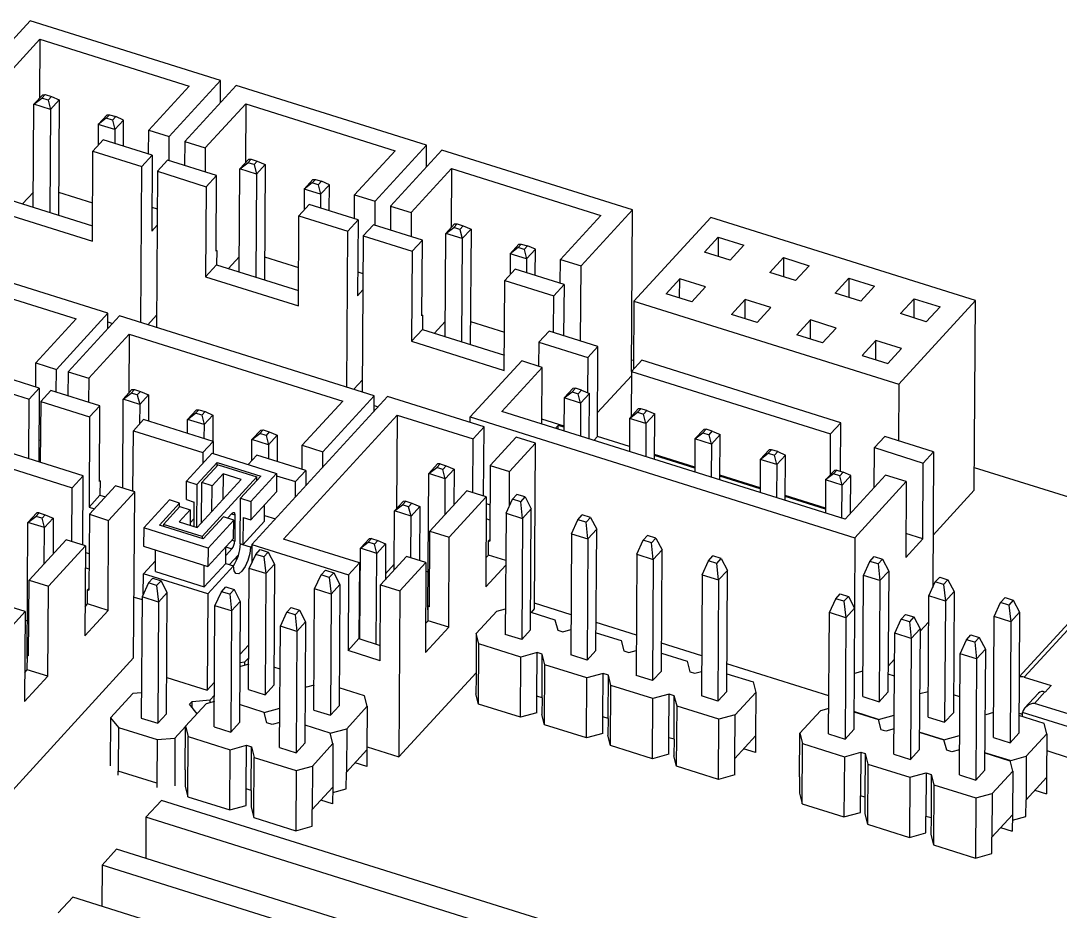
# Model space of a CAD drawing. Header units: millimetres. Extents: x -11 to 294, y 0 to 216.
# Drawn here: x 124.22 to 136.11, y 164.53 to 174.71 of the extents above; entities that cross this region are included whole.
import ezdxf

# ---------------------------------------------------------------- set-up
doc = ezdxf.new("R2010")
doc.units = ezdxf.units.MM

msp = doc.modelspace()

# ---------------------------------------------------------------- linework, layer by layer
at = {"color": 7, "linetype": 'Continuous', "lineweight": 25}
for p, q in [((124.331, 174.707), (123.744, 174.067)), ((126.508, 174.023), (124.331, 174.707)), ((123.979, 173.993), (124.441, 174.497)), ((124.441, 174.497), (124.437, 173.821)), ((124.441, 174.497), (126.148, 173.961)), ((125.921, 173.383), (126.508, 174.023)), ((126.507, 173.774), (126.508, 174.023)), ((124.374, 173.753), (124.475, 173.862)), ((124.465, 173.823), (124.502, 173.864)), ((124.475, 173.862), (124.502, 173.864)), ((124.502, 173.864), (124.573, 173.842)), ((126.148, 173.961), (125.686, 173.457)), ((126.685, 173.968), (126.098, 173.328)), ((128.862, 173.284), (126.685, 173.968)), ((124.367, 172.575), (124.374, 173.753)), ((124.374, 173.753), (124.465, 173.823)), ((124.563, 173.694), (124.374, 173.753)), ((124.535, 173.801), (124.465, 173.823)), ((124.573, 173.842), (124.535, 173.801)), ((124.535, 173.801), (124.563, 173.694)), ((124.663, 173.803), (124.563, 173.694)), ((124.573, 173.842), (124.663, 173.803)), ((124.663, 173.803), (124.655, 172.485)), ((126.333, 173.254), (126.795, 173.757)), ((126.795, 173.757), (126.791, 173.082)), ((126.795, 173.757), (128.502, 173.221)), ((124.563, 173.694), (124.555, 172.516)), ((125.11, 173.522), (125.21, 173.631)), ((125.2, 173.592), (125.238, 173.633)), ((125.21, 173.631), (125.238, 173.633)), ((125.238, 173.633), (125.309, 173.611)), ((125.11, 173.522), (125.109, 173.282)), ((125.2, 173.592), (125.11, 173.522)), ((125.298, 173.463), (125.11, 173.522)), ((125.271, 173.57), (125.2, 173.592)), ((125.309, 173.611), (125.271, 173.57)), ((125.271, 173.57), (125.298, 173.463)), ((125.399, 173.572), (125.298, 173.463)), ((125.399, 173.572), (125.309, 173.611)), ((125.397, 173.273), (125.399, 173.572)), ((125.298, 173.463), (125.297, 173.304)), ((125.684, 173.182), (125.686, 173.457)), ((125.686, 173.457), (125.921, 173.383)), ((125.919, 173.109), (125.921, 173.383)), ((125.166, 173.345), (125.049, 173.217)), ((125.725, 173.169), (125.166, 173.345)), ((126.098, 173.328), (126.096, 173.053)), ((126.098, 173.328), (126.333, 173.254)), ((128.275, 172.644), (128.862, 173.284)), ((128.861, 173.034), (128.862, 173.284)), ((125.043, 172.187), (125.049, 173.217)), ((125.049, 173.217), (125.608, 173.041)), ((125.608, 173.041), (125.725, 173.169)), ((125.725, 173.169), (125.72, 172.302)), ((126.333, 173.254), (126.331, 172.979)), ((128.502, 173.221), (128.04, 172.718)), ((129.039, 173.229), (128.452, 172.588)), ((131.216, 172.545), (129.039, 173.229)), ((125.597, 171.257), (125.608, 173.041)), ((125.902, 173.114), (125.785, 172.986)), ((126.461, 172.938), (125.902, 173.114)), ((126.728, 173.014), (126.829, 173.123)), ((126.728, 173.014), (126.819, 173.084)), ((126.819, 173.084), (126.857, 173.125)), ((126.89, 173.062), (126.819, 173.084)), ((126.829, 173.123), (126.857, 173.125)), ((126.857, 173.125), (126.927, 173.103)), ((126.927, 173.103), (126.89, 173.062)), ((126.89, 173.062), (126.917, 172.955)), ((127.017, 173.064), (126.917, 172.955)), ((126.927, 173.103), (127.017, 173.064)), ((127.017, 173.064), (127.009, 171.746)), ((125.785, 172.986), (125.774, 171.202)), ((125.785, 172.986), (126.344, 172.81)), ((126.344, 172.81), (126.461, 172.938)), ((126.456, 172.071), (126.461, 172.938)), ((126.721, 171.836), (126.728, 173.014)), ((126.917, 172.955), (126.728, 173.014)), ((126.917, 172.955), (126.91, 171.777)), ((128.687, 172.514), (129.149, 173.018)), ((129.149, 173.018), (129.145, 172.343)), ((129.149, 173.018), (130.856, 172.482)), ((126.344, 172.81), (126.337, 171.781)), ((127.464, 172.783), (127.463, 172.543)), ((127.464, 172.783), (127.564, 172.892)), ((127.555, 172.853), (127.464, 172.783)), ((127.652, 172.724), (127.464, 172.783)), ((127.555, 172.853), (127.592, 172.894)), ((127.625, 172.831), (127.555, 172.853)), ((127.564, 172.892), (127.592, 172.894)), ((127.592, 172.894), (127.663, 172.872)), ((127.663, 172.872), (127.625, 172.831)), ((127.625, 172.831), (127.652, 172.724)), ((127.753, 172.833), (127.652, 172.724)), ((127.753, 172.833), (127.663, 172.872)), ((127.751, 172.533), (127.753, 172.833)), ((124.245, 172.614), (124.368, 172.749)), ((124.656, 172.746), (125.045, 172.624)), ((127.652, 172.724), (127.651, 172.565)), ((128.038, 172.443), (128.04, 172.718)), ((128.04, 172.718), (128.275, 172.644)), ((124.109, 172.657), (125.044, 172.363)), ((125.722, 172.577), (125.782, 172.558)), ((127.52, 172.606), (127.403, 172.478)), ((128.079, 172.43), (127.52, 172.606)), ((128.274, 172.369), (128.275, 172.644)), ((128.452, 172.588), (128.45, 172.314)), ((128.452, 172.588), (128.687, 172.514)), ((130.629, 171.904), (131.216, 172.545)), ((131.205, 170.698), (131.216, 172.545)), ((123.983, 172.52), (125.043, 172.187)), ((127.397, 171.448), (127.403, 172.478)), ((127.403, 172.478), (127.962, 172.302)), ((127.962, 172.302), (128.079, 172.43)), ((128.079, 172.43), (128.074, 171.563)), ((128.687, 172.514), (128.686, 172.24)), ((130.856, 172.482), (130.394, 171.978)), ((132.111, 172.458), (131.234, 171.502)), ((135.139, 171.508), (132.111, 172.458)), ((125.781, 172.369), (125.72, 172.302)), ((128.256, 172.375), (128.139, 172.247)), ((128.815, 172.199), (128.256, 172.375)), ((129.082, 172.275), (129.183, 172.384)), ((129.082, 172.275), (129.173, 172.345)), ((129.173, 172.345), (129.211, 172.386)), ((129.244, 172.322), (129.173, 172.345)), ((129.183, 172.384), (129.211, 172.386)), ((129.211, 172.386), (129.281, 172.363)), ((129.281, 172.363), (129.244, 172.322)), ((129.244, 172.322), (129.271, 172.216)), ((129.371, 172.325), (129.271, 172.216)), ((129.281, 172.363), (129.371, 172.325)), ((129.371, 172.325), (129.363, 171.007)), ((127.951, 170.518), (127.962, 172.302)), ((128.139, 172.247), (128.128, 170.462)), ((128.139, 172.247), (128.698, 172.071)), ((128.698, 172.071), (128.815, 172.199)), ((128.81, 171.332), (128.815, 172.199)), ((129.075, 171.097), (129.082, 172.275)), ((129.271, 172.216), (129.082, 172.275)), ((129.271, 172.216), (129.264, 171.038)), ((132.04, 172.063), (132.196, 172.234)), ((132.196, 172.234), (132.195, 172.014)), ((132.196, 172.234), (132.491, 172.141)), ((126.456, 172.082), (126.464, 172.08)), ((126.456, 172.071), (126.464, 172.08)), ((126.464, 172.08), (126.463, 171.917)), ((128.698, 172.071), (128.691, 171.042)), ((129.818, 172.044), (129.918, 172.153)), ((129.909, 172.114), (129.818, 172.044)), ((129.909, 172.114), (129.946, 172.154)), ((129.979, 172.091), (129.909, 172.114)), ((129.918, 172.153), (129.946, 172.154)), ((129.946, 172.154), (130.017, 172.132)), ((130.017, 172.132), (129.979, 172.091)), ((129.979, 172.091), (130.006, 171.985)), ((130.107, 172.094), (130.006, 171.985)), ((130.107, 172.094), (130.017, 172.132)), ((130.105, 171.794), (130.107, 172.094)), ((132.491, 172.141), (132.334, 171.97)), ((125.218, 171.362), (123.041, 172.046)), ((126.599, 171.875), (126.722, 172.009)), ((127.01, 172.007), (127.399, 171.885)), ((129.818, 172.044), (129.817, 171.804)), ((130.006, 171.985), (129.818, 172.044)), ((130.006, 171.985), (130.006, 171.825)), ((130.392, 171.704), (130.394, 171.978)), ((130.394, 171.978), (130.629, 171.904)), ((132.334, 171.97), (132.04, 172.063)), ((132.787, 171.828), (132.944, 171.999)), ((132.944, 171.999), (132.942, 171.779)), ((132.944, 171.999), (133.238, 171.906)), ((123.151, 171.835), (124.857, 171.299)), ((126.337, 171.781), (126.463, 171.917)), ((126.463, 171.917), (127.398, 171.624)), ((128.076, 171.838), (128.136, 171.819)), ((129.874, 171.867), (129.757, 171.739)), ((130.434, 171.691), (129.874, 171.867)), ((130.624, 171.045), (130.629, 171.904)), ((133.238, 171.906), (133.081, 171.736)), ((126.337, 171.781), (127.397, 171.448)), ((129.751, 170.709), (129.757, 171.739)), ((129.757, 171.739), (130.316, 171.563)), ((131.758, 171.755), (131.601, 171.585)), ((131.756, 171.536), (131.758, 171.755)), ((132.052, 171.663), (131.758, 171.755)), ((133.081, 171.736), (132.787, 171.828)), ((133.535, 171.593), (133.691, 171.764)), ((133.691, 171.764), (133.69, 171.545)), ((133.691, 171.764), (133.985, 171.672)), ((128.135, 171.629), (128.074, 171.563)), ((130.316, 171.563), (130.434, 171.691)), ((130.434, 171.691), (130.43, 171.106)), ((131.895, 171.492), (132.052, 171.663)), ((133.985, 171.672), (133.829, 171.501)), ((130.314, 171.143), (130.316, 171.563)), ((131.234, 171.502), (131.229, 170.724)), ((131.234, 171.502), (134.262, 170.551)), ((131.895, 171.492), (131.601, 171.585)), ((132.505, 171.521), (132.349, 171.35)), ((132.504, 171.301), (132.505, 171.521)), ((132.8, 171.428), (132.505, 171.521)), ((133.829, 171.501), (133.535, 171.593)), ((134.262, 170.551), (135.139, 171.508)), ((134.282, 171.359), (134.439, 171.529)), ((134.437, 171.31), (134.439, 171.529)), ((134.439, 171.529), (134.733, 171.437)), ((135.125, 169.34), (135.139, 171.508)), ((124.631, 170.721), (125.218, 171.362)), ((125.217, 171.187), (125.218, 171.362)), ((132.643, 171.258), (132.8, 171.428)), ((134.576, 171.266), (134.282, 171.359)), ((134.733, 171.437), (134.576, 171.266)), ((124.857, 171.299), (124.395, 170.795)), ((125.352, 171.334), (124.765, 170.694)), ((125.217, 171.264), (125.272, 171.247)), ((128.265, 170.419), (125.352, 171.334)), ((125.676, 171.232), (125.774, 171.339)), ((128.81, 171.343), (128.818, 171.341)), ((128.81, 171.332), (128.818, 171.341)), ((128.818, 171.341), (128.817, 171.178)), ((128.953, 171.135), (129.076, 171.27)), ((129.365, 171.267), (129.753, 171.145)), ((132.643, 171.258), (132.349, 171.35)), ((133.253, 171.286), (133.096, 171.115)), ((133.251, 171.066), (133.253, 171.286)), ((133.547, 171.194), (133.253, 171.286)), ((125, 170.62), (125.462, 171.124)), ((125.462, 171.124), (125.458, 170.448)), ((125.462, 171.124), (127.904, 170.357)), ((128.691, 171.042), (128.817, 171.178)), ((128.817, 171.178), (129.752, 170.885)), ((130.263, 171.159), (130.146, 171.031)), ((130.822, 170.983), (130.263, 171.159)), ((133.39, 171.023), (133.547, 171.194)), ((128.691, 171.042), (129.751, 170.709)), ((130.146, 171.031), (130.144, 170.756)), ((130.146, 171.031), (130.705, 170.855)), ((133.39, 171.023), (133.096, 171.115)), ((133.843, 170.881), (134, 171.051)), ((133.999, 170.832), (134, 171.051)), ((134.294, 170.959), (134, 171.051)), ((130.705, 170.855), (130.822, 170.983)), ((130.816, 169.954), (130.822, 170.983)), ((134.138, 170.788), (134.294, 170.959)), ((124.394, 170.521), (124.395, 170.795)), ((124.395, 170.795), (124.631, 170.721)), ((129.95, 170.817), (129.363, 170.177)), ((130.185, 170.743), (129.95, 170.817)), ((130.705, 170.855), (130.702, 170.455)), ((131.322, 170.826), (131.205, 170.698)), ((131.23, 170.821), (131.206, 170.828)), ((133.6, 170.111), (131.322, 170.826)), ((133.843, 170.881), (134.138, 170.788)), ((124.435, 170.508), (123.876, 170.684)), ((124.629, 170.461), (124.631, 170.721)), ((124.765, 170.694), (124.763, 170.419)), ((124.765, 170.694), (125, 170.62)), ((129.723, 170.24), (130.185, 170.743)), ((130.181, 170.096), (130.185, 170.743)), ((130.817, 170.226), (131.205, 170.648)), ((131.205, 170.698), (131.202, 170.181)), ((131.205, 170.698), (133.482, 169.983)), ((123.759, 170.555), (124.318, 170.38)), ((125, 170.62), (124.998, 170.345)), ((128.03, 170.493), (128.129, 170.6)), ((134.262, 170.551), (134.258, 169.904)), ((124.318, 170.38), (124.435, 170.508)), ((124.435, 170.508), (124.43, 169.663)), ((124.569, 170.48), (124.451, 170.352)), ((125.128, 170.305), (124.569, 170.48)), ((125.395, 170.38), (125.495, 170.489)), ((125.395, 170.38), (125.486, 170.45)), ((125.486, 170.45), (125.523, 170.491)), ((125.556, 170.428), (125.486, 170.45)), ((125.495, 170.489), (125.523, 170.491)), ((125.523, 170.491), (125.594, 170.469)), ((125.594, 170.469), (125.556, 170.428)), ((125.556, 170.428), (125.584, 170.321)), ((125.684, 170.43), (125.584, 170.321)), ((125.594, 170.469), (125.684, 170.43)), ((125.684, 170.43), (125.682, 170.131)), ((128.417, 170.409), (126.867, 168.719)), ((127.678, 169.779), (128.265, 170.419)), ((128.264, 170.242), (128.265, 170.419)), ((129.52, 170.063), (128.417, 170.409)), ((130.436, 170.395), (130.536, 170.504)), ((130.436, 170.395), (130.526, 170.465)), ((130.564, 170.506), (130.526, 170.465)), ((130.526, 170.465), (130.597, 170.443)), ((130.564, 170.506), (130.536, 170.504)), ((130.634, 170.484), (130.564, 170.506)), ((130.597, 170.443), (130.634, 170.484)), ((130.624, 170.336), (130.597, 170.443)), ((130.724, 170.445), (130.624, 170.336)), ((130.634, 170.484), (130.724, 170.445)), ((130.721, 169.926), (130.724, 170.445)), ((124.314, 169.699), (124.318, 170.38)), ((124.451, 170.352), (124.447, 169.657)), ((124.451, 170.352), (125.01, 170.177)), ((125.01, 170.177), (125.128, 170.305)), ((125.123, 169.438), (125.128, 170.305)), ((125.389, 169.362), (125.395, 170.38)), ((125.584, 170.321), (125.395, 170.38)), ((125.584, 170.321), (125.582, 170.098)), ((127.904, 170.357), (127.442, 169.853)), ((128.264, 170.307), (128.31, 170.293)), ((130.436, 170.395), (130.433, 170.017)), ((130.624, 170.336), (130.436, 170.395)), ((130.624, 170.336), (130.622, 169.957)), ((125.01, 170.177), (125.004, 169.147)), ((126.131, 170.149), (126.231, 170.258)), ((126.131, 170.149), (126.221, 170.219)), ((126.221, 170.219), (126.259, 170.26)), ((126.292, 170.197), (126.221, 170.219)), ((126.231, 170.258), (126.259, 170.26)), ((126.259, 170.26), (126.33, 170.238)), ((126.33, 170.238), (126.292, 170.197)), ((126.292, 170.197), (126.319, 170.09)), ((126.419, 170.199), (126.319, 170.09)), ((126.33, 170.238), (126.419, 170.199)), ((126.419, 170.199), (126.418, 169.9)), ((127.227, 168.781), (128.527, 170.199)), ((128.527, 170.199), (128.52, 169.128)), ((128.527, 170.199), (129.395, 169.926)), ((129.362, 170.112), (129.363, 170.177)), ((129.363, 170.177), (133.759, 168.796)), ((133.649, 169.007), (129.723, 170.24)), ((131.183, 170.16), (131.283, 170.27)), ((131.183, 170.16), (131.274, 170.23)), ((131.311, 170.271), (131.274, 170.23)), ((131.274, 170.23), (131.344, 170.208)), ((131.311, 170.271), (131.283, 170.27)), ((131.382, 170.249), (131.311, 170.271)), ((131.344, 170.208), (131.382, 170.249)), ((131.371, 170.101), (131.344, 170.208)), ((131.472, 170.211), (131.371, 170.101)), ((131.382, 170.249), (131.472, 170.211)), ((131.468, 169.692), (131.472, 170.211)), ((125.628, 170.148), (125.511, 170.019)), ((126.423, 169.898), (125.628, 170.148)), ((126.13, 169.99), (126.131, 170.149)), ((126.319, 170.09), (126.131, 170.149)), ((126.319, 170.09), (126.318, 169.931)), ((129.395, 169.926), (129.52, 170.063)), ((129.515, 169.272), (129.52, 170.063)), ((130.434, 170.072), (130.182, 170.151)), ((130.368, 170.081), (130.336, 170.047)), ((130.368, 170.037), (130.368, 170.081)), ((130.434, 170.061), (130.368, 170.081)), ((131.183, 170.16), (131.181, 169.782)), ((131.371, 170.101), (131.183, 170.16)), ((131.371, 170.101), (131.369, 169.723)), ((133.482, 169.983), (133.6, 170.111)), ((133.596, 169.554), (133.6, 170.111)), ((125.506, 169.325), (125.511, 170.019)), ((125.511, 170.019), (126.305, 169.77)), ((126.867, 169.918), (126.967, 170.027)), ((126.867, 169.918), (126.957, 169.988)), ((126.957, 169.988), (126.995, 170.029)), ((127.028, 169.966), (126.957, 169.988)), ((126.967, 170.027), (126.995, 170.029)), ((126.995, 170.029), (127.065, 170.007)), ((127.065, 170.007), (127.028, 169.966)), ((127.028, 169.966), (127.055, 169.859)), ((127.155, 169.968), (127.055, 169.859)), ((127.065, 170.007), (127.155, 169.968)), ((127.155, 169.968), (127.153, 169.669)), ((129.888, 169.947), (129.591, 169.623)), ((130.109, 169.878), (129.888, 169.947)), ((130.816, 169.954), (130.775, 169.909)), ((131.181, 169.839), (130.816, 169.954)), ((131.93, 169.926), (132.031, 170.035)), ((131.93, 169.926), (132.021, 169.996)), ((132.059, 170.037), (132.021, 169.996)), ((132.021, 169.996), (132.092, 169.973)), ((132.059, 170.037), (132.031, 170.035)), ((132.129, 170.014), (132.059, 170.037)), ((132.092, 169.973), (132.129, 170.014)), ((132.119, 169.867), (132.092, 169.973)), ((132.219, 169.976), (132.119, 169.867)), ((132.129, 170.014), (132.219, 169.976)), ((132.216, 169.457), (132.219, 169.976)), ((133.48, 169.516), (133.482, 169.983)), ((134.1, 169.954), (133.983, 169.826)), ((134.659, 169.778), (134.1, 169.954)), ((124.937, 169.504), (123.834, 169.85)), ((124.432, 169.915), (124.449, 169.91)), ((126.305, 169.77), (126.423, 169.898)), ((126.423, 169.898), (126.422, 169.759)), ((126.865, 169.678), (126.867, 169.918)), ((127.055, 169.859), (126.867, 169.918)), ((127.055, 169.859), (127.054, 169.7)), ((127.441, 169.578), (127.442, 169.853)), ((127.442, 169.853), (127.678, 169.779)), ((129.391, 169.311), (129.395, 169.926)), ((129.811, 169.553), (130.109, 169.878)), ((130.097, 167.981), (130.109, 169.878)), ((131.93, 169.926), (131.928, 169.547)), ((132.119, 169.867), (131.93, 169.926)), ((132.119, 169.867), (132.116, 169.488)), ((133.98, 169.368), (133.983, 169.826)), ((133.983, 169.826), (134.542, 169.65)), ((126.119, 169.442), (126.412, 169.762)), ((126.305, 169.77), (126.304, 169.645)), ((126.412, 169.762), (127.148, 169.531)), ((126.923, 169.741), (126.824, 169.633)), ((127.482, 169.565), (126.923, 169.741)), ((127.677, 169.602), (127.678, 169.779)), ((131.928, 169.602), (131.469, 169.747)), ((131.928, 169.591), (131.469, 169.736)), ((132.678, 169.691), (132.778, 169.8)), ((132.678, 169.691), (132.768, 169.761)), ((132.806, 169.802), (132.768, 169.761)), ((132.768, 169.761), (132.839, 169.739)), ((132.806, 169.802), (132.778, 169.8)), ((132.877, 169.78), (132.806, 169.802)), ((132.839, 169.739), (132.877, 169.78)), ((132.866, 169.632), (132.839, 169.739)), ((132.966, 169.741), (132.866, 169.632)), ((132.877, 169.78), (132.966, 169.741)), ((132.963, 169.222), (132.966, 169.741)), ((134.542, 169.65), (134.659, 169.778)), ((134.659, 169.778), (134.65, 168.227)), ((123.944, 169.639), (124.812, 169.367)), ((124.447, 169.66), (124.445, 169.658)), ((126.236, 169.405), (126.467, 169.657)), ((126.481, 169.631), (126.293, 169.426)), ((126.467, 169.615), (126.467, 169.657)), ((126.467, 169.657), (126.967, 169.5)), ((126.481, 169.631), (126.922, 169.492)), ((128.889, 169.53), (128.989, 169.639)), ((128.889, 169.53), (128.979, 169.6)), ((128.979, 169.6), (129.017, 169.641)), ((129.05, 169.577), (128.979, 169.6)), ((129.017, 169.641), (128.989, 169.639)), ((129.017, 169.641), (129.087, 169.618)), ((129.087, 169.618), (129.05, 169.577)), ((129.077, 169.471), (129.05, 169.577)), ((129.177, 169.58), (129.077, 169.471)), ((129.087, 169.618), (129.177, 169.58)), ((129.177, 169.58), (129.175, 169.169)), ((129.591, 169.623), (129.585, 168.756)), ((129.591, 169.623), (129.811, 169.553)), ((132.678, 169.691), (132.676, 169.312)), ((132.866, 169.632), (132.678, 169.691)), ((132.866, 169.632), (132.864, 169.253)), ((134.536, 168.783), (134.542, 169.65)), ((137.226, 168.938), (135.127, 169.597)), ((124.812, 169.367), (124.937, 169.504)), ((124.932, 168.713), (124.937, 169.504)), ((126.742, 169.461), (126.241, 168.914)), ((126.922, 169.492), (126.296, 168.809)), ((126.536, 169.525), (126.411, 169.389)), ((126.536, 169.525), (126.534, 169.234)), ((126.742, 169.461), (126.536, 169.525)), ((126.967, 169.5), (126.737, 169.248)), ((127.148, 169.531), (126.854, 169.211)), ((126.922, 169.451), (126.922, 169.492)), ((127.148, 169.531), (127.146, 169.321)), ((127.148, 169.505), (127.365, 169.437)), ((127.365, 169.437), (127.482, 169.565)), ((127.482, 169.565), (127.481, 169.389)), ((128.879, 167.972), (128.889, 169.53)), ((129.077, 169.471), (128.889, 169.53)), ((129.074, 169.06), (129.077, 169.471)), ((129.809, 169.158), (129.811, 169.553)), ((132.676, 169.367), (132.216, 169.512)), ((132.676, 169.356), (132.216, 169.501)), ((133.425, 169.456), (133.423, 169.078)), ((133.425, 169.456), (133.526, 169.566)), ((133.516, 169.526), (133.425, 169.456)), ((133.614, 169.397), (133.425, 169.456)), ((133.516, 169.526), (133.553, 169.567)), ((133.586, 169.504), (133.516, 169.526)), ((133.553, 169.567), (133.526, 169.566)), ((133.553, 169.567), (133.624, 169.545)), ((133.624, 169.545), (133.586, 169.504)), ((133.614, 169.397), (133.586, 169.504)), ((133.714, 169.507), (133.614, 169.397)), ((133.714, 169.507), (133.624, 169.545)), ((134.111, 169.511), (133.649, 169.007)), ((133.711, 169.075), (133.714, 169.507)), ((134.346, 169.437), (134.111, 169.511)), ((137.722, 169.479), (135.637, 167.205)), ((124.808, 168.752), (124.812, 169.367)), ((125.305, 169.388), (125.008, 169.064)), ((125.123, 169.449), (125.13, 169.446)), ((125.123, 169.438), (125.13, 169.446)), ((125.13, 169.446), (125.129, 169.284)), ((125.526, 169.319), (125.305, 169.388)), ((125.379, 169.365), (125.389, 169.376)), ((126.117, 169.232), (126.119, 169.442)), ((126.119, 169.442), (126.236, 169.405)), ((126.236, 169.405), (126.233, 168.917)), ((126.29, 168.968), (126.293, 169.426)), ((126.411, 169.389), (126.293, 169.426)), ((126.409, 169.098), (126.411, 169.389)), ((127.363, 169.261), (127.365, 169.437)), ((133.611, 169.019), (133.614, 169.397)), ((133.759, 168.796), (134.346, 169.437)), ((134.346, 169.437), (134.341, 168.57)), ((134.653, 168.825), (135.125, 169.34)), ((125.004, 169.147), (125.129, 169.284)), ((125.129, 169.284), (125.192, 169.264)), ((125.228, 168.994), (125.526, 169.319)), ((125.514, 167.422), (125.526, 169.319)), ((125.629, 168.908), (125.922, 169.228)), ((126.04, 169.191), (125.922, 169.228)), ((126.117, 169.232), (126.206, 169.204)), ((126.733, 168.725), (126.737, 169.248)), ((126.737, 169.248), (126.854, 169.211)), ((126.853, 169.001), (127.146, 169.321)), ((129.324, 169.332), (128.902, 168.871)), ((129.122, 168.802), (129.545, 169.263)), ((129.545, 169.263), (129.324, 169.332)), ((129.545, 169.263), (129.539, 168.234)), ((129.772, 169.076), (129.845, 169.237)), ((129.845, 169.237), (129.895, 169.291)), ((129.939, 169.207), (129.845, 169.237)), ((129.989, 169.262), (129.895, 169.291)), ((129.939, 169.207), (129.989, 169.262)), ((129.989, 169.262), (130.06, 169.127)), ((133.423, 169.122), (132.963, 169.266)), ((133.423, 169.133), (132.964, 169.277)), ((125.004, 169.147), (125.066, 169.127)), ((125.809, 168.94), (126.04, 169.191)), ((126.042, 169.153), (125.855, 168.948)), ((126.16, 169.116), (126.035, 168.979)), ((126.04, 169.15), (126.04, 169.191)), ((126.042, 169.153), (126.16, 169.116)), ((126.16, 169.116), (126.159, 168.94)), ((126.204, 168.926), (126.206, 169.204)), ((126.854, 169.211), (126.853, 169.001)), ((127.009, 168.984), (127.01, 169.172)), ((128.493, 168.426), (128.497, 169.103)), ((128.497, 169.103), (128.597, 169.212)), ((128.497, 169.103), (128.588, 169.173)), ((128.685, 169.044), (128.497, 169.103)), ((128.588, 169.173), (128.625, 169.214)), ((128.658, 169.15), (128.588, 169.173)), ((128.625, 169.214), (128.597, 169.212)), ((128.625, 169.214), (128.696, 169.191)), ((128.696, 169.191), (128.658, 169.15)), ((128.685, 169.044), (128.658, 169.15)), ((128.786, 169.153), (128.685, 169.044)), ((128.696, 169.191), (128.786, 169.153)), ((128.786, 169.153), (128.782, 168.535)), ((129.545, 169.186), (129.588, 169.173)), ((129.96, 169.017), (129.939, 169.207)), ((129.96, 169.017), (130.06, 169.127)), ((130.052, 167.741), (130.06, 169.127)), ((124.306, 168.97), (124.406, 169.08)), ((124.306, 168.97), (124.396, 169.04)), ((124.396, 169.04), (124.434, 169.081)), ((124.467, 169.018), (124.396, 169.04)), ((124.434, 169.081), (124.406, 169.08)), ((124.434, 169.081), (124.504, 169.059)), ((124.504, 169.059), (124.467, 169.018)), ((124.494, 168.911), (124.467, 169.018)), ((124.594, 169.021), (124.494, 168.911)), ((124.504, 169.059), (124.594, 169.021)), ((124.594, 169.021), (124.592, 168.61)), ((125.008, 169.064), (125.002, 168.197)), ((125.008, 169.064), (125.228, 168.994)), ((125.222, 167.965), (125.228, 168.994)), ((126.159, 168.966), (126.205, 169.016)), ((126.54, 169.034), (126.31, 168.783)), ((126.658, 168.997), (126.365, 168.677)), ((126.658, 168.997), (126.54, 169.034)), ((126.588, 169.02), (126.64, 169.076)), ((126.657, 168.787), (126.658, 168.997)), ((126.671, 169.056), (126.669, 168.758)), ((126.765, 169.029), (126.763, 168.716)), ((126.763, 168.715), (127.009, 168.984)), ((126.765, 169.029), (126.853, 169.001)), ((127.009, 169.05), (127.134, 169.011)), ((128.683, 168.566), (128.685, 169.044)), ((129.587, 168.997), (129.543, 169.011)), ((129.772, 169.076), (129.763, 167.691)), ((129.772, 169.076), (129.96, 169.017)), ((129.96, 169.017), (129.952, 167.632)), ((130.519, 168.842), (130.592, 169.002)), ((130.592, 169.002), (130.642, 169.057)), ((130.686, 168.973), (130.592, 169.002)), ((130.737, 169.027), (130.642, 169.057)), ((130.686, 168.973), (130.737, 169.027)), ((130.737, 169.027), (130.808, 168.892)), ((124.296, 167.413), (124.306, 168.97)), ((124.494, 168.911), (124.306, 168.97)), ((124.491, 168.501), (124.494, 168.911)), ((125.629, 168.908), (125.628, 168.698)), ((126.365, 168.677), (125.629, 168.908)), ((126.31, 168.783), (125.809, 168.94)), ((125.855, 168.948), (125.854, 168.926)), ((126.296, 168.809), (125.855, 168.948)), ((126.035, 168.979), (126.241, 168.914)), ((128.896, 168.004), (128.902, 168.871)), ((128.902, 168.871), (129.122, 168.802)), ((130.708, 168.783), (130.686, 168.973)), ((130.708, 168.783), (130.808, 168.892)), ((130.799, 167.506), (130.808, 168.892)), ((124.741, 168.773), (124.319, 168.312)), ((124.962, 168.704), (124.741, 168.773)), ((126.296, 168.809), (126.296, 168.787)), ((126.363, 168.467), (126.657, 168.787)), ((128.095, 168.509), (127.227, 168.781)), ((128.106, 168.676), (128.206, 168.785)), ((128.106, 168.676), (128.196, 168.746)), ((128.196, 168.746), (128.234, 168.787)), ((128.267, 168.724), (128.196, 168.746)), ((128.234, 168.787), (128.206, 168.785)), ((128.234, 168.787), (128.304, 168.765)), ((128.304, 168.765), (128.267, 168.724)), ((128.304, 168.765), (128.394, 168.726)), ((129.116, 167.773), (129.122, 168.802)), ((129.57, 168.598), (129.571, 168.76)), ((129.571, 168.76), (129.585, 168.777)), ((129.571, 168.76), (129.585, 168.756)), ((130.519, 168.842), (130.511, 167.456)), ((130.519, 168.842), (130.708, 168.783)), ((130.708, 168.783), (130.699, 167.397)), ((131.267, 168.607), (131.34, 168.767)), ((131.34, 168.767), (131.39, 168.822)), ((131.434, 168.738), (131.34, 168.767)), ((131.484, 168.792), (131.39, 168.822)), ((131.434, 168.738), (131.484, 168.792)), ((131.484, 168.792), (131.555, 168.657)), ((133.759, 168.796), (133.754, 167.993)), ((134.536, 168.783), (134.341, 168.57)), ((134.536, 168.783), (134.342, 168.844)), ((124.539, 168.243), (124.962, 168.704)), ((124.962, 168.704), (124.956, 167.674)), ((124.962, 168.627), (125.005, 168.614)), ((125.628, 168.698), (126.363, 168.467)), ((125.762, 168.408), (125.763, 168.655)), ((126.365, 168.677), (126.363, 168.467)), ((126.566, 168.502), (126.567, 168.689)), ((126.637, 168.67), (126.575, 168.602)), ((126.763, 168.716), (126.733, 168.725)), ((126.851, 168.687), (126.763, 168.715)), ((126.866, 168.704), (126.851, 168.687)), ((126.867, 168.719), (126.865, 168.509)), ((126.867, 168.719), (127.97, 168.372)), ((126.909, 168.605), (126.959, 168.66)), ((126.959, 168.66), (127.053, 168.63)), ((127.053, 168.63), (127.003, 168.576)), ((127.053, 168.63), (127.124, 168.495)), ((128.099, 167.639), (128.106, 168.676)), ((128.294, 168.617), (128.106, 168.676)), ((128.294, 168.617), (128.267, 168.724)), ((128.394, 168.726), (128.294, 168.617)), ((128.394, 168.726), (128.392, 168.315)), ((131.455, 168.548), (131.434, 168.738)), ((131.455, 168.548), (131.555, 168.657)), ((131.547, 167.271), (131.555, 168.657)), ((125.626, 168.384), (125.762, 168.533)), ((126.609, 168.488), (126.713, 168.601)), ((126.691, 168.541), (126.691, 168.577)), ((126.836, 168.445), (126.909, 168.605)), ((127.003, 168.576), (126.909, 168.605)), ((127.003, 168.576), (127.024, 168.386)), ((127.97, 168.372), (128.095, 168.509)), ((128.095, 168.509), (128.09, 167.642)), ((128.288, 167.58), (128.294, 168.617)), ((128.635, 168.581), (128.338, 168.257)), ((128.559, 168.187), (128.856, 168.512)), ((128.856, 168.512), (128.635, 168.581)), ((128.856, 168.512), (128.85, 167.482)), ((129.541, 168.566), (129.57, 168.598)), ((129.768, 168.535), (129.57, 168.598)), ((131.267, 168.607), (131.258, 167.221)), ((131.267, 168.607), (131.455, 168.548)), ((131.455, 168.548), (131.446, 167.162)), ((132.014, 168.372), (132.087, 168.533)), ((132.087, 168.533), (132.137, 168.587)), ((132.181, 168.503), (132.087, 168.533)), ((132.231, 168.558), (132.137, 168.587)), ((132.181, 168.503), (132.231, 168.558)), ((132.231, 168.558), (132.303, 168.422)), ((133.858, 168.365), (133.931, 168.525)), ((133.931, 168.525), (133.981, 168.58)), ((134.025, 168.496), (133.931, 168.525)), ((133.981, 168.58), (134.075, 168.55)), ((134.075, 168.55), (134.025, 168.496)), ((134.075, 168.55), (134.147, 168.415)), ((125.004, 168.438), (124.961, 168.452)), ((125.762, 168.408), (126.32, 168.233)), ((126.32, 168.233), (126.566, 168.501)), ((126.32, 168.233), (126.322, 168.48)), ((126.655, 168.473), (126.362, 168.153)), ((126.566, 168.501), (126.655, 168.473)), ((126.827, 167.059), (126.836, 168.445)), ((127.024, 168.386), (126.836, 168.445)), ((127.024, 168.386), (127.016, 167)), ((127.124, 168.495), (127.024, 168.386)), ((127.124, 168.495), (127.116, 167.109)), ((127.656, 168.371), (127.706, 168.425)), ((127.706, 168.425), (127.801, 168.396)), ((127.801, 168.396), (127.751, 168.341)), ((127.801, 168.396), (127.872, 168.26)), ((128.392, 168.383), (128.493, 168.494)), ((128.855, 168.413), (128.882, 168.404)), ((129.539, 168.234), (129.768, 168.484)), ((132.202, 168.313), (132.181, 168.503)), ((132.202, 168.313), (132.303, 168.422)), ((132.294, 167.037), (132.303, 168.422)), ((134.025, 168.496), (134.046, 168.306)), ((134.147, 168.415), (134.046, 168.306)), ((134.147, 168.415), (134.138, 167.029)), ((136.812, 168.419), (135.696, 167.202)), ((124.313, 167.445), (124.319, 168.312)), ((124.319, 168.312), (124.539, 168.243)), ((125.683, 168.279), (125.61, 168.119)), ((125.624, 168.151), (125.626, 168.384)), ((126.362, 168.153), (125.626, 168.384)), ((125.683, 168.279), (125.733, 168.334)), ((125.777, 168.25), (125.683, 168.279)), ((125.733, 168.334), (125.827, 168.304)), ((125.827, 168.304), (125.777, 168.25)), ((125.898, 168.169), (125.827, 168.304)), ((127.583, 168.21), (127.656, 168.371)), ((127.751, 168.341), (127.656, 168.371)), ((127.751, 168.341), (127.772, 168.151)), ((127.97, 168.372), (127.965, 167.505)), ((132.014, 168.372), (132.006, 166.987)), ((132.014, 168.372), (132.202, 168.313)), ((132.202, 168.313), (132.194, 166.927)), ((133.85, 166.979), (133.858, 168.365)), ((134.046, 168.306), (133.858, 168.365)), ((134.046, 168.306), (134.038, 166.92)), ((134.605, 168.13), (134.679, 168.291)), ((134.679, 168.291), (134.729, 168.345)), ((134.773, 168.261), (134.679, 168.291)), ((134.729, 168.345), (134.823, 168.316)), ((134.823, 168.316), (134.773, 168.261)), ((134.823, 168.316), (134.894, 168.18)), ((124.533, 167.213), (124.539, 168.243)), ((124.987, 168.039), (124.988, 168.201)), ((124.988, 168.201), (125.002, 168.217)), ((124.988, 168.201), (125.002, 168.197)), ((125.777, 168.25), (125.798, 168.06)), ((125.898, 168.169), (125.798, 168.06)), ((125.89, 166.783), (125.898, 168.169)), ((126.362, 168.153), (126.355, 167.052)), ((126.444, 168.018), (126.518, 168.178)), ((126.518, 168.178), (126.568, 168.233)), ((126.612, 168.149), (126.518, 168.178)), ((126.568, 168.233), (126.662, 168.203)), ((126.662, 168.203), (126.612, 168.149)), ((126.612, 168.149), (126.633, 167.959)), ((126.662, 168.203), (126.733, 168.068)), ((127.575, 166.825), (127.583, 168.21)), ((127.772, 168.151), (127.583, 168.21)), ((127.772, 168.151), (127.763, 166.765)), ((127.872, 168.26), (127.772, 168.151)), ((127.872, 168.26), (127.863, 166.875)), ((128.333, 167.39), (128.338, 168.257)), ((128.338, 168.257), (128.559, 168.187)), ((128.559, 168.187), (128.547, 166.291)), ((133.541, 168.099), (133.591, 168.154)), ((133.591, 168.154), (133.685, 168.125)), ((134.773, 168.261), (134.794, 168.071)), ((134.894, 168.18), (134.794, 168.071)), ((134.894, 168.18), (134.886, 166.795)), ((124.958, 168.007), (124.987, 168.039)), ((125.222, 167.965), (124.987, 168.039)), ((125.518, 168.117), (125.61, 168.088)), ((125.61, 168.119), (125.601, 166.733)), ((125.798, 168.06), (125.61, 168.119)), ((125.798, 168.06), (125.79, 166.674)), ((126.733, 168.068), (126.633, 167.959)), ((126.733, 168.068), (126.725, 166.682)), ((128.093, 168.056), (128.102, 168.067)), ((130.514, 167.915), (130.098, 168.046)), ((133.468, 167.939), (133.541, 168.099)), ((133.635, 168.07), (133.541, 168.099)), ((133.685, 168.125), (133.635, 168.07)), ((133.635, 168.07), (133.656, 167.88)), ((133.685, 168.125), (133.756, 167.989)), ((134.597, 166.745), (134.605, 168.13)), ((134.794, 168.071), (134.605, 168.13)), ((134.794, 168.071), (134.785, 166.686)), ((135.353, 167.896), (135.426, 168.056)), ((135.426, 168.056), (135.476, 168.111)), ((135.52, 168.026), (135.426, 168.056)), ((135.476, 168.111), (135.57, 168.081)), ((135.57, 168.081), (135.52, 168.026)), ((135.57, 168.081), (135.641, 167.946)), ((123.976, 167.628), (124.273, 167.952)), ((124.273, 167.952), (124.052, 168.022)), ((124.273, 167.952), (124.267, 166.923)), ((124.956, 167.674), (125.222, 167.965)), ((126.436, 166.632), (126.444, 168.018)), ((126.633, 167.959), (126.444, 168.018)), ((126.633, 167.959), (126.624, 166.573)), ((127.192, 167.783), (127.265, 167.944)), ((127.265, 167.944), (127.315, 167.998)), ((127.359, 167.914), (127.265, 167.944)), ((127.315, 167.998), (127.409, 167.969)), ((127.409, 167.969), (127.359, 167.914)), ((127.359, 167.914), (127.38, 167.724)), ((127.409, 167.969), (127.48, 167.833)), ((128.879, 167.972), (128.881, 167.971)), ((128.881, 167.846), (128.882, 168.009)), ((128.882, 168.009), (128.896, 168.025)), ((128.896, 168.004), (128.882, 168.009)), ((129.431, 167.7), (129.666, 167.957)), ((129.666, 167.957), (129.765, 167.984)), ((130.053, 167.945), (130.331, 167.858)), ((130.061, 167.942), (130.097, 167.981)), ((133.459, 166.553), (133.468, 167.939)), ((133.656, 167.88), (133.468, 167.939)), ((133.756, 167.989), (133.656, 167.88)), ((133.756, 167.989), (133.748, 166.604)), ((134.288, 167.865), (134.338, 167.919)), ((134.338, 167.919), (134.432, 167.89)), ((135.52, 168.026), (135.541, 167.836)), ((135.641, 167.946), (135.541, 167.836)), ((135.641, 167.946), (135.633, 166.56)), ((124.273, 167.853), (124.299, 167.845)), ((127.48, 167.833), (127.38, 167.724)), ((127.48, 167.833), (127.472, 166.448)), ((128.852, 167.815), (128.881, 167.846)), ((129.116, 167.773), (128.881, 167.846)), ((130.331, 167.858), (130.362, 167.738)), ((131.261, 167.681), (130.801, 167.825)), ((133.656, 167.88), (133.647, 166.494)), ((134.215, 167.704), (134.288, 167.865)), ((134.382, 167.835), (134.288, 167.865)), ((134.432, 167.89), (134.382, 167.835)), ((134.382, 167.835), (134.403, 167.645)), ((134.432, 167.89), (134.504, 167.755)), ((134.503, 167.724), (134.604, 167.834)), ((135.344, 166.51), (135.353, 167.896)), ((135.541, 167.836), (135.353, 167.896)), ((135.541, 167.836), (135.533, 166.451)), ((127.183, 166.398), (127.192, 167.783)), ((127.38, 167.724), (127.192, 167.783)), ((127.38, 167.724), (127.372, 166.338)), ((128.85, 167.482), (129.116, 167.773)), ((129.431, 167.7), (129.428, 167.202)), ((129.462, 167.581), (129.431, 167.7)), ((129.952, 167.632), (129.763, 167.691)), ((130.052, 167.741), (129.952, 167.632)), ((130.362, 167.738), (130.421, 167.72)), ((130.421, 167.72), (130.512, 167.745)), ((130.801, 167.71), (131.086, 167.621)), ((134.206, 166.319), (134.215, 167.704)), ((134.403, 167.645), (134.215, 167.704)), ((134.504, 167.755), (134.403, 167.645)), ((134.504, 167.755), (134.495, 166.369)), ((135.035, 167.63), (135.086, 167.685)), ((135.086, 167.685), (135.18, 167.655)), ((126.729, 167.46), (126.831, 167.571)), ((127.965, 167.505), (128.09, 167.642)), ((128.09, 167.642), (128.334, 167.565)), ((129.457, 166.893), (129.462, 167.581)), ((129.94, 167.431), (129.462, 167.581)), ((131.086, 167.621), (131.117, 167.501)), ((132.008, 167.446), (131.549, 167.59)), ((134.403, 167.645), (134.395, 166.26)), ((134.962, 167.47), (135.035, 167.63)), ((135.13, 167.601), (135.035, 167.63)), ((135.18, 167.655), (135.13, 167.601)), ((135.13, 167.601), (135.151, 167.411)), ((135.18, 167.655), (135.251, 167.52)), ((124.298, 167.287), (124.299, 167.45)), ((124.299, 167.45), (124.313, 167.466)), ((124.313, 167.445), (124.299, 167.45)), ((128.333, 167.39), (127.965, 167.505)), ((130.127, 167.482), (129.94, 167.431)), ((130.124, 166.983), (130.127, 167.482)), ((130.186, 167.463), (130.127, 167.482)), ((130.183, 166.965), (130.186, 167.463)), ((130.216, 167.344), (130.186, 167.463)), ((130.699, 167.397), (130.511, 167.456)), ((130.799, 167.506), (130.699, 167.397)), ((131.117, 167.501), (131.176, 167.483)), ((131.176, 167.483), (131.26, 167.506)), ((131.548, 167.476), (131.841, 167.384)), ((134.954, 166.084), (134.962, 167.47)), ((135.151, 167.411), (134.962, 167.47)), ((135.251, 167.52), (135.151, 167.411)), ((135.251, 167.52), (135.242, 166.134)), ((123.964, 165.731), (125.514, 167.422)), ((124.296, 167.413), (124.298, 167.412)), ((126.734, 167.324), (126.728, 167.318)), ((126.729, 167.371), (126.786, 167.376)), ((126.829, 167.35), (126.734, 167.324)), ((126.785, 167.338), (126.786, 167.376)), ((126.786, 167.376), (126.83, 167.424)), ((129.936, 166.743), (129.94, 167.431)), ((130.212, 166.656), (130.216, 167.344)), ((130.695, 167.194), (130.216, 167.344)), ((131.841, 167.384), (131.871, 167.264)), ((133.462, 166.989), (132.296, 167.355)), ((134.14, 167.328), (134.213, 167.408)), ((135.151, 167.411), (135.142, 166.025)), ((124.267, 166.923), (124.533, 167.213)), ((124.269, 167.256), (124.298, 167.287)), ((124.533, 167.213), (124.298, 167.287)), ((125.892, 167.197), (126.355, 167.052)), ((127.189, 167.291), (127.117, 167.314)), ((128.547, 166.291), (129.428, 167.252)), ((129.428, 167.202), (129.427, 167.012)), ((130.882, 167.245), (130.695, 167.194)), ((130.879, 166.746), (130.882, 167.245)), ((130.941, 167.226), (130.882, 167.245)), ((130.938, 166.728), (130.941, 167.226)), ((130.971, 167.107), (130.941, 167.226)), ((131.446, 167.162), (131.258, 167.221)), ((131.547, 167.271), (131.446, 167.162)), ((131.871, 167.264), (131.93, 167.246)), ((131.93, 167.246), (132.007, 167.267)), ((132.295, 167.241), (132.596, 167.147)), ((133.756, 167.244), (133.751, 167.239)), ((133.851, 167.27), (133.756, 167.244)), ((134.212, 167.211), (134.139, 167.234)), ((135.696, 167.202), (136.003, 167.106)), ((126.355, 167.052), (126.439, 167.144)), ((127.016, 167), (127.116, 167.109)), ((127.489, 167.087), (127.476, 167.091)), ((127.577, 167.111), (127.489, 167.087)), ((128.154, 166.988), (127.865, 167.079)), ((130.69, 166.506), (130.695, 167.194)), ((130.967, 166.419), (130.971, 167.107)), ((131.449, 166.957), (130.971, 167.107)), ((132.596, 167.147), (132.626, 167.027)), ((135.935, 167.031), (136.003, 167.106)), ((125.505, 167.013), (125.251, 166.735)), ((125.603, 167.021), (125.505, 167.013)), ((126.388, 166.942), (126.438, 166.997)), ((126.827, 167.059), (127.016, 167)), ((128.185, 166.868), (128.154, 166.988)), ((129.457, 166.893), (129.427, 167.012)), ((130.123, 166.794), (130.124, 166.983)), ((130.183, 166.965), (130.124, 166.983)), ((130.183, 166.965), (130.182, 166.775)), ((131.637, 167.008), (131.449, 166.957)), ((131.634, 166.509), (131.637, 167.008)), ((131.695, 166.989), (131.637, 167.008)), ((131.692, 166.491), (131.695, 166.989)), ((131.726, 166.87), (131.695, 166.989)), ((132.194, 166.927), (132.006, 166.987)), ((132.294, 167.037), (132.194, 166.927)), ((132.626, 167.027), (132.391, 166.771)), ((132.626, 167.027), (132.623, 166.529)), ((133.85, 166.979), (134.038, 166.92)), ((134.038, 166.92), (134.138, 167.029)), ((134.503, 167.009), (134.499, 167.011)), ((134.599, 167.035), (134.503, 167.009)), ((134.959, 166.976), (134.887, 166.999)), ((135.858, 167.018), (135.699, 166.846)), ((135.932, 167.032), (135.813, 166.902)), ((135.932, 167.032), (135.935, 167.031)), ((126.342, 166.897), (126.107, 166.641)), ((126.151, 166.891), (126.183, 166.925)), ((126.239, 166.784), (126.151, 166.891)), ((126.182, 166.853), (126.183, 166.925)), ((126.183, 166.925), (126.388, 166.942)), ((126.438, 166.923), (126.342, 166.897)), ((126.388, 166.909), (126.388, 166.942)), ((127.008, 166.798), (126.726, 166.887)), ((127.008, 166.798), (127.186, 166.847)), ((127.763, 166.765), (127.863, 166.875)), ((127.95, 166.612), (128.185, 166.868)), ((128.185, 166.868), (128.181, 166.37)), ((129.936, 166.743), (129.457, 166.893)), ((131.445, 166.269), (131.449, 166.957)), ((131.722, 166.182), (131.726, 166.87)), ((132.204, 166.72), (131.726, 166.87)), ((133.461, 166.844), (133.365, 166.818)), ((136.247, 166.766), (135.813, 166.902)), ((125.251, 166.735), (125.247, 166.189)), ((125.251, 166.735), (125.34, 166.626)), ((125.601, 166.733), (125.79, 166.674)), ((125.89, 166.783), (125.79, 166.674)), ((127.038, 166.679), (127.008, 166.798)), ((127.575, 166.825), (127.763, 166.765)), ((130.123, 166.794), (129.936, 166.743)), ((130.212, 166.656), (130.182, 166.775)), ((130.878, 166.557), (130.879, 166.746)), ((130.938, 166.728), (130.879, 166.746)), ((130.938, 166.728), (130.936, 166.538)), ((132.391, 166.771), (132.204, 166.72)), ((132.388, 166.272), (132.391, 166.771)), ((133.365, 166.818), (133.131, 166.562)), ((134.031, 166.719), (133.749, 166.808)), ((133.749, 166.806), (134.03, 166.718)), ((134.03, 166.718), (134.209, 166.767)), ((134.597, 166.745), (134.785, 166.686)), ((134.785, 166.686), (134.886, 166.795)), ((135.258, 166.772), (135.246, 166.776)), ((135.346, 166.796), (135.258, 166.772)), ((135.634, 166.79), (135.677, 166.777)), ((135.924, 166.673), (135.634, 166.764)), ((136.2, 166.633), (135.677, 166.797)), ((135.677, 166.751), (135.677, 166.797)), ((125.34, 166.626), (125.337, 166.127)), ((125.34, 166.626), (125.781, 166.487)), ((125.986, 166.504), (126.107, 166.636)), ((126.104, 166.142), (126.107, 166.641)), ((126.107, 166.641), (126.138, 166.521)), ((126.436, 166.632), (126.624, 166.573)), ((126.624, 166.573), (126.725, 166.682)), ((127.097, 166.66), (127.038, 166.679)), ((127.185, 166.684), (127.097, 166.66)), ((127.762, 166.561), (127.473, 166.652)), ((127.762, 166.561), (127.95, 166.612)), ((127.95, 166.612), (127.947, 166.114)), ((130.69, 166.506), (130.212, 166.656)), ((132.2, 166.031), (132.204, 166.72)), ((133.647, 166.494), (133.748, 166.604)), ((134.061, 166.6), (134.031, 166.719)), ((134.208, 166.61), (134.113, 166.583)), ((135.954, 166.554), (135.924, 166.673)), ((125.781, 166.487), (125.778, 165.989)), ((125.781, 166.487), (125.986, 166.504)), ((125.986, 166.504), (125.983, 165.958)), ((126.134, 165.833), (126.138, 166.521)), ((126.138, 166.521), (126.616, 166.371)), ((127.793, 166.441), (127.762, 166.561)), ((130.878, 166.557), (130.69, 166.506)), ((130.967, 166.419), (130.936, 166.538)), ((131.632, 166.32), (131.634, 166.509)), ((131.692, 166.491), (131.634, 166.509)), ((131.692, 166.491), (131.691, 166.301)), ((132.388, 166.272), (132.623, 166.529)), ((132.623, 166.529), (132.622, 166.339)), ((133.128, 166.063), (133.131, 166.562)), ((133.131, 166.562), (133.161, 166.442)), ((133.459, 166.553), (133.647, 166.494)), ((134.113, 166.583), (134.061, 166.6)), ((134.778, 166.485), (134.496, 166.573)), ((134.496, 166.572), (134.777, 166.483)), ((134.777, 166.483), (134.957, 166.533)), ((134.809, 166.365), (134.778, 166.485)), ((135.344, 166.51), (135.533, 166.451)), ((135.533, 166.451), (135.633, 166.56)), ((135.719, 166.298), (135.954, 166.554)), ((135.954, 166.554), (135.951, 166.055)), ((126.612, 165.683), (126.616, 166.371)), ((126.616, 166.371), (126.803, 166.422)), ((126.8, 165.924), (126.803, 166.422)), ((126.803, 166.422), (126.862, 166.404)), ((126.859, 165.905), (126.862, 166.404)), ((126.862, 166.404), (126.893, 166.284)), ((127.183, 166.398), (127.372, 166.338)), ((127.372, 166.338), (127.472, 166.448)), ((127.558, 166.185), (127.793, 166.441)), ((127.793, 166.441), (127.79, 165.943)), ((128.181, 166.37), (127.947, 166.114)), ((128.181, 166.37), (128.18, 166.18)), ((128.182, 166.405), (128.547, 166.291)), ((131.445, 166.269), (130.967, 166.419)), ((132.622, 166.339), (132.488, 166.381)), ((133.157, 165.754), (133.161, 166.442)), ((133.161, 166.442), (133.639, 166.292)), ((134.395, 166.26), (134.495, 166.369)), ((134.956, 166.371), (134.868, 166.346)), ((126.889, 165.596), (126.893, 166.284)), ((126.893, 166.284), (127.371, 166.134)), ((131.632, 166.32), (131.445, 166.269)), ((131.722, 166.182), (131.691, 166.301)), ((132.387, 166.083), (132.388, 166.272)), ((133.639, 166.292), (133.635, 165.604)), ((133.639, 166.292), (133.826, 166.343)), ((133.826, 166.343), (133.823, 165.845)), ((133.826, 166.343), (133.878, 166.327)), ((133.878, 166.327), (133.875, 165.829)), ((133.878, 166.327), (133.909, 166.208)), ((134.206, 166.319), (134.395, 166.26)), ((134.868, 166.346), (134.809, 166.365)), ((135.533, 166.247), (135.244, 166.338)), ((135.244, 166.337), (135.532, 166.246)), ((135.532, 166.246), (135.719, 166.298)), ((135.564, 166.128), (135.533, 166.247)), ((135.719, 166.298), (135.716, 165.799)), ((135.953, 166.361), (136.198, 166.284)), ((126.104, 166.142), (126.103, 165.953)), ((127.371, 166.134), (127.367, 165.446)), ((127.371, 166.134), (127.558, 166.185)), ((127.558, 166.185), (127.555, 165.687)), ((128.18, 166.18), (128.046, 166.222)), ((132.2, 166.031), (131.722, 166.182)), ((133.909, 166.208), (133.904, 165.52)), ((133.909, 166.208), (134.387, 166.058)), ((135.142, 166.025), (135.242, 166.134)), ((135.329, 165.872), (135.564, 166.128)), ((135.564, 166.128), (135.561, 165.629)), ((125.336, 166.079), (125.337, 166.127)), ((125.778, 165.989), (125.337, 166.127)), ((127.945, 165.924), (127.947, 166.114)), ((132.387, 166.083), (132.2, 166.031)), ((133.128, 166.063), (133.126, 165.874)), ((134.387, 166.058), (134.383, 165.369)), ((134.387, 166.058), (134.574, 166.109)), ((134.574, 166.109), (134.571, 165.61)), ((134.574, 166.109), (134.633, 166.09)), ((134.633, 166.09), (134.63, 165.592)), ((134.633, 166.09), (134.663, 165.971)), ((134.954, 166.084), (135.142, 166.025)), ((135.951, 166.055), (135.716, 165.799)), ((135.951, 166.055), (135.95, 165.866)), ((125.778, 165.989), (125.778, 165.941)), ((126.103, 165.953), (126.134, 165.833)), ((126.799, 165.734), (126.8, 165.924)), ((126.859, 165.905), (126.8, 165.924)), ((126.859, 165.905), (126.858, 165.716)), ((127.79, 165.943), (127.555, 165.687)), ((127.79, 165.943), (127.789, 165.753)), ((127.79, 165.881), (127.945, 165.924)), ((134.663, 165.971), (134.659, 165.283)), ((134.663, 165.971), (135.142, 165.821)), ((135.816, 165.908), (135.95, 165.866)), ((125.654, 165.6), (125.831, 165.792)), ((130.245, 164.406), (125.831, 165.792)), ((126.134, 165.833), (126.612, 165.683)), ((127.789, 165.753), (127.655, 165.795)), ((133.126, 165.874), (133.157, 165.754)), ((133.822, 165.655), (133.823, 165.845)), ((133.875, 165.829), (133.823, 165.845)), ((133.875, 165.829), (133.874, 165.639)), ((135.142, 165.821), (135.137, 165.132)), ((135.142, 165.821), (135.329, 165.872)), ((135.329, 165.872), (135.326, 165.373)), ((135.715, 165.609), (135.716, 165.799)), ((126.612, 165.683), (126.799, 165.734)), ((126.858, 165.716), (126.889, 165.596)), ((127.554, 165.497), (127.555, 165.687)), ((133.157, 165.754), (133.635, 165.604)), ((133.635, 165.604), (133.822, 165.655)), ((125.654, 165.6), (125.652, 165.128)), ((130.068, 164.214), (125.654, 165.6)), ((126.889, 165.596), (127.367, 165.446)), ((133.874, 165.639), (133.904, 165.52)), ((134.57, 165.421), (134.571, 165.61)), ((134.63, 165.592), (134.571, 165.61)), ((134.63, 165.592), (134.629, 165.402)), ((135.561, 165.629), (135.326, 165.373)), ((135.561, 165.629), (135.559, 165.44)), ((135.56, 165.567), (135.715, 165.609)), ((127.367, 165.446), (127.554, 165.497)), ((133.904, 165.52), (134.383, 165.369)), ((134.383, 165.369), (134.57, 165.421)), ((135.425, 165.482), (135.559, 165.44)), ((134.629, 165.402), (134.659, 165.283)), ((135.324, 165.184), (135.326, 165.373)), ((125.153, 165.053), (125.318, 165.233)), ((129.732, 163.847), (125.318, 165.233)), ((134.659, 165.283), (135.137, 165.132)), ((135.137, 165.132), (135.324, 165.184)), ((125.153, 165.053), (125.151, 164.581)), ((129.567, 163.667), (125.153, 165.053)), ((124.652, 164.507), (124.817, 164.686)), ((129.231, 163.3), (124.817, 164.686))]:
    msp.add_line(p, q, dxfattribs=at)
at = {"color": 8, "linetype": 'Continuous', "lineweight": 25}
for p, q in [((126.632, 169.068), (126.671, 169.056)), ((126.639, 168.768), (126.669, 168.758)), ((126.569, 168.691), (126.637, 168.67)), ((126.567, 168.604), (126.575, 168.602))]:
    msp.add_line(p, q, dxfattribs=at)
at = {"color": 7, "linetype": 'Continuous', "lineweight": 25, "flags": 128}
for points in [[(126.64, 169.076), (126.646, 169.082), (126.652, 169.085), (126.657, 169.086), (126.662, 169.085), (126.666, 169.081), (126.668, 169.074), (126.67, 169.066), (126.671, 169.056)], [(126.851, 168.687), (126.843, 168.614), (126.821, 168.536), (126.789, 168.465), (126.752, 168.412), (126.715, 168.384), (126.683, 168.386), (126.662, 168.417), (126.655, 168.473)], [(126.575, 168.602), (126.569, 168.596), (126.567, 168.595)], [(126.566, 168.501), (126.566, 168.501), (126.566, 168.501), (126.566, 168.502), (126.566, 168.502), (126.566, 168.502), (126.566, 168.502), (126.566, 168.502), (126.566, 168.502)]]:
    msp.add_lwpolyline(points, dxfattribs=at)
at = {"color": 7, "linetype": 'Continuous', "lineweight": 25}
for centre, radius, start, end in [((126.521, 168.761), 0.148, 321.7987, 358.7817), ((126.249, 168.74), 0.485, 326.6895, 358.2941), ((126.493, 168.718), 0.27, 359.4482, 359.6948), ((135.669, 167.129), 0.078, 69.944, 114.5198), ((135.905, 166.968), 0.069, 67.2924, 133.6273), ((135.817, 166.756), 0.146, 91.6308, 163.7024)]:
    msp.add_arc(centre, radius, start, end, dxfattribs=at)

doc.saveas('drawing.dxf')
